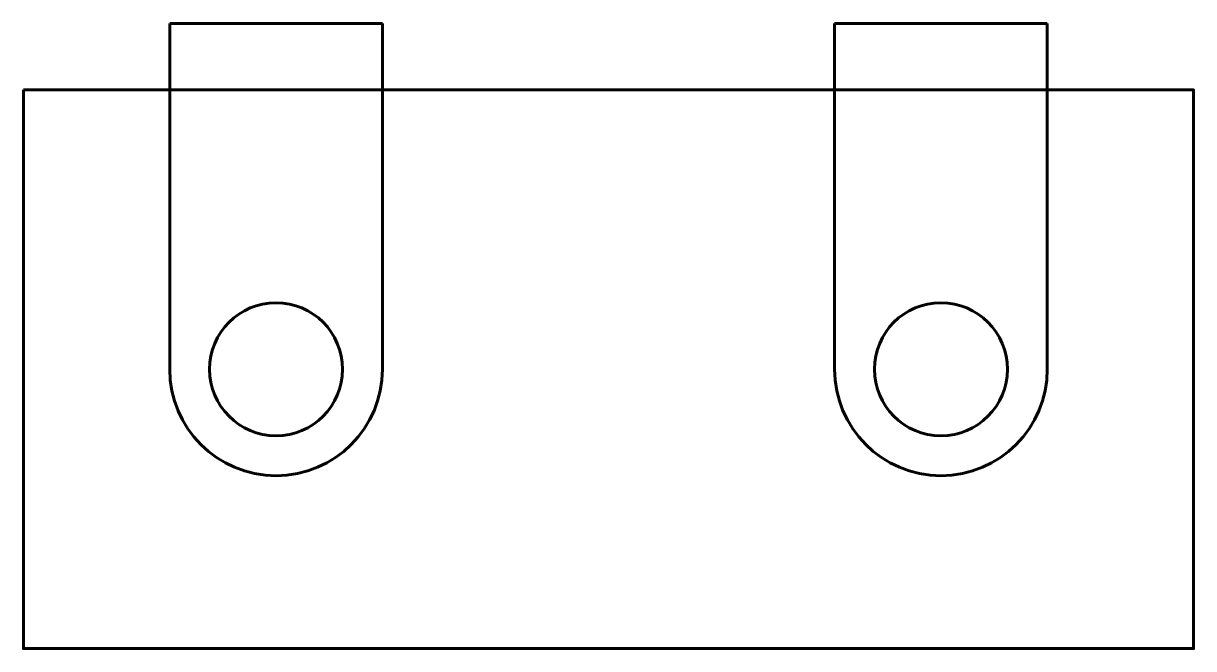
# Model space of a CAD drawing. Header units: millimetres. Extents: x -22 to 22, y -10.5 to 13.
import ezdxf

# ---------------------------------------------------------------- set-up
doc = ezdxf.new("R2010")
doc.units = ezdxf.units.MM
doc.linetypes.add('K5LT_BASIC', pattern=[0])

msp = doc.modelspace()

# ---------------------------------------------------------------- linework, layer by layer
at = {"color": 5, "linetype": 'K5LT_BASIC', "lineweight": 60}
for p, q in [((-16.5, 0), (-16.5, 13)), ((-16.5, 13), (-8.5, 13)), ((-8.5, 0), (-8.5, 13)), ((8.5, 0), (8.5, 13)), ((8.5, 13), (16.5, 13)), ((16.5, 0), (16.5, 13)), ((-22, 10.5), (-22, -10.5)), ((0, 10.5), (-22, 10.5)), ((0, 10.5), (22, 10.5)), ((22, -10.5), (22, 10.5)), ((0, -10.5), (-22, -10.5)), ((0, -10.5), (22, -10.5))]:
    msp.add_line(p, q, dxfattribs=at)
msp.add_lwpolyline([(-22, 10.5), (-22, -10.5), (0, -10.5), (22, -10.5), (22, 10.5), (0, 10.5)], close=True, dxfattribs=at)
for centre in [(-12.5, 0), (12.5, 0)]:
    msp.add_circle(centre, 2.5, dxfattribs=at)
for centre in [(12.5, 0), (-12.5, 0)]:
    msp.add_arc(centre, 4, 180, 0, dxfattribs=at)

doc.saveas('drawing.dxf')
